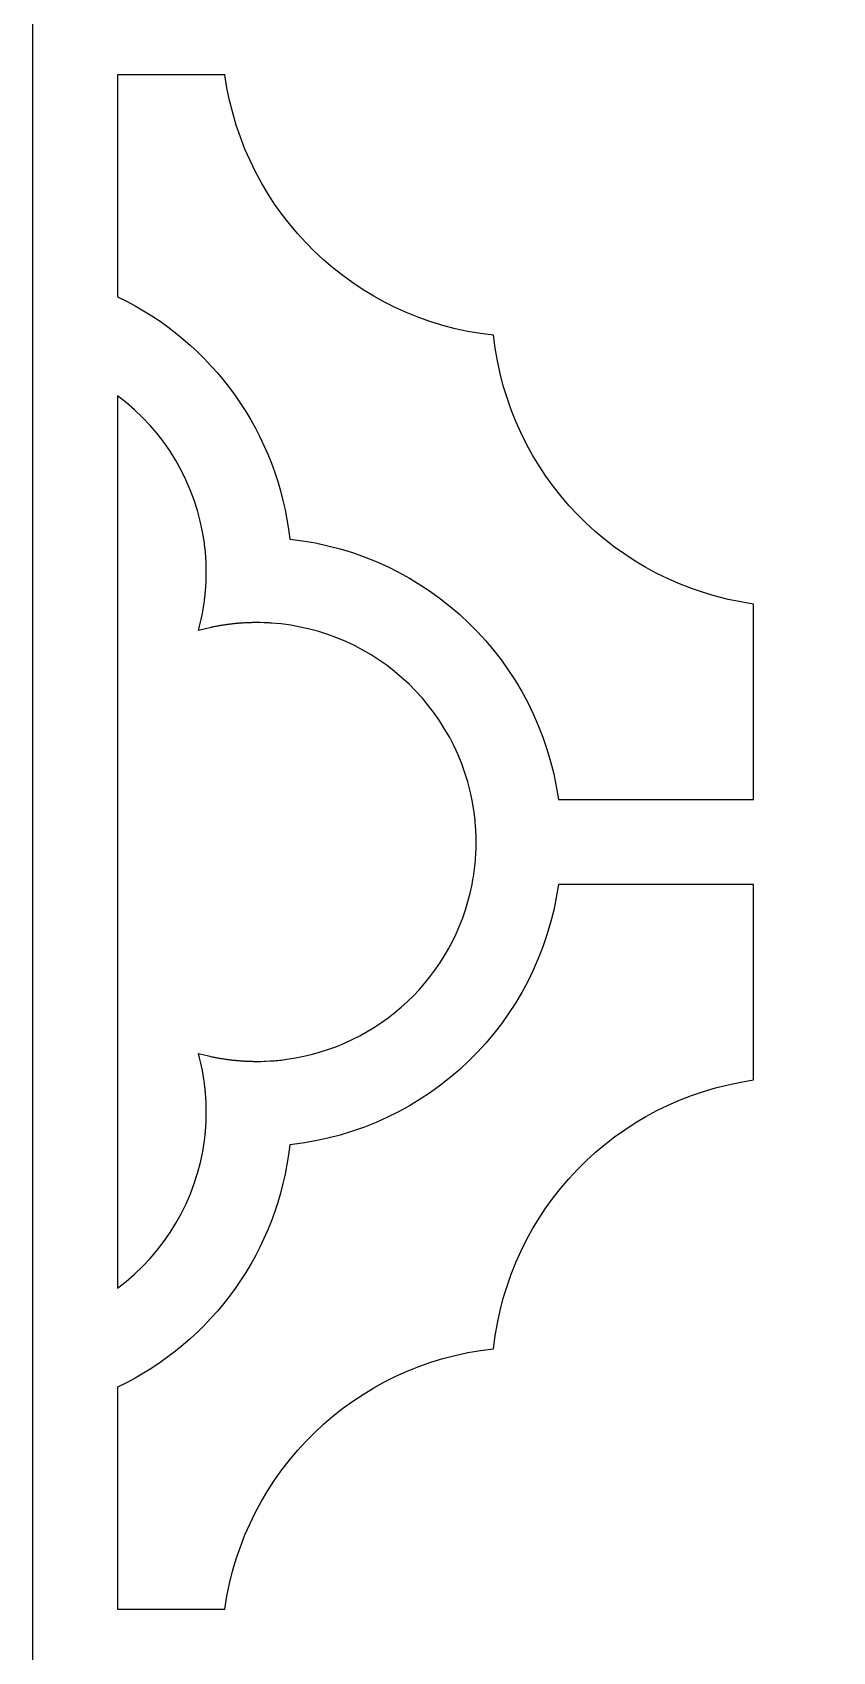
# Model space of a CAD drawing. Header units: centimetres. Extents: x -8.6 to 7.4, y -2.5 to 11.8.
# Drawn here: x -0.189 to 1.081, y 2.096 to 4.664 of the extents above; entities that cross this region are included whole.
import ezdxf

# ---------------------------------------------------------------- set-up
doc = ezdxf.new("R2010")
doc.units = ezdxf.units.CM
doc.header["$MEASUREMENT"] = 0
doc.layers.add('layer 1', color=7, linetype='Continuous')

msp = doc.modelspace()

# ---------------------------------------------------------------- linework, layer by layer
at = {"layer": 'layer 1', "color": 242}
for points, knots in [([(-0.18941, 11.81631), (-0.18941, 11.81631), (-0.0542, 11.81631), (-0.0542, 11.81631), (-0.0542, 11.81631), (-0.0542, 11.81631), (7.23783, 11.81631), (7.23783, 11.81631), (7.23783, 11.81631), (7.23783, 11.81631), (7.37304, 11.81631), (7.37304, 11.81631), (7.37304, 11.81631), (7.37304, 11.81631), (7.37304, 11.6811), (7.37304, 11.6811), (7.37304, 11.6811), (7.37304, 11.6811), (7.37304, -2.35212), (7.37304, -2.35212), (7.37304, -2.35212), (7.37304, -2.35212), (7.37304, -2.48733), (7.37304, -2.48733), (7.37304, -2.48733), (7.37304, -2.48733), (7.23783, -2.48733), (7.23783, -2.48733), (7.23783, -2.48733), (7.23783, -2.48733), (-0.0542, -2.48733), (-0.0542, -2.48733), (-0.0542, -2.48733), (-0.0542, -2.48733), (-0.18941, -2.48733), (-0.18941, -2.48733), (-0.18941, -2.48733), (-0.18941, -2.48733), (-0.18941, -2.35212), (-0.18941, -2.35212), (-0.18941, -2.35212), (-0.18941, -2.35212), (-0.18941, 11.6811), (-0.18941, 11.6811), (-0.18941, 11.6811), (-0.18941, 11.6811), (-0.18941, 11.81631), (-0.18941, 11.81631)], [0, 0, 0, 0, 0.0769231, 0.0769231, 0.0769231, 0.0769231, 0.1538462, 0.1538462, 0.1538462, 0.1538462, 0.2307692, 0.2307692, 0.2307692, 0.2307692, 0.3076923, 0.3076923, 0.3076923, 0.3076923, 0.3846154, 0.3846154, 0.3846154, 0.3846154, 0.4615385, 0.4615385, 0.4615385, 0.4615385, 0.5384615, 0.5384615, 0.5384615, 0.5384615, 0.6153846, 0.6153846, 0.6153846, 0.6153846, 0.6923077, 0.6923077, 0.6923077, 0.6923077, 0.7692308, 0.7692308, 0.7692308, 0.7692308, 0.8461538, 0.8461538, 0.8461538, 0.8461538, 1, 1, 1, 1]), ([(-0.0542, 4.59689), (-0.0542, 4.59689), (-0.0412, 4.59689), (-0.0412, 4.59689), (-0.0412, 4.59689), (-0.0412, 4.59689), (0.05099, 4.59689), (0.05099, 4.59689), (0.05099, 4.59689), (0.05099, 4.59689), (0.11614, 4.59689), (0.11614, 4.59689), (0.11614, 4.59689), (0.14696, 4.37771), (0.32248, 4.20758), (0.54257, 4.18404), (0.54257, 4.18404), (0.56627, 3.96397), (0.7362, 3.78826), (0.95541, 3.75762), (0.95541, 3.75762), (0.95541, 3.75762), (0.95541, 3.69234), (0.95541, 3.69234), (0.95541, 3.69234), (0.95541, 3.69234), (0.95541, 3.65906), (0.95541, 3.65906), (0.95541, 3.65906), (0.95541, 3.65906), (0.95541, 3.56051), (0.95541, 3.56051), (0.95541, 3.56051), (0.95541, 3.56051), (0.95541, 3.44769), (0.95541, 3.44769), (0.95541, 3.44769), (0.95541, 3.44769), (0.80044, 3.44769), (0.80044, 3.44769), (0.80044, 3.44769), (0.80044, 3.44769), (0.64548, 3.44769), (0.64548, 3.44769), (0.64548, 3.44769), (0.61466, 3.66688), (0.43913, 3.837), (0.21905, 3.86055), (0.21905, 3.86055), (0.2008, 4.0275), (0.09749, 4.17298), (-0.0542, 4.24506), (-0.0542, 4.24506), (-0.0542, 4.24506), (-0.0542, 4.59689), (-0.0542, 4.59689)], [0, 0, 0, 0, 0.0666667, 0.0666667, 0.0666667, 0.0666667, 0.1333333, 0.1333333, 0.1333333, 0.1333333, 0.2, 0.2, 0.2, 0.2, 0.2666667, 0.2666667, 0.2666667, 0.2666667, 0.3333333, 0.3333333, 0.3333333, 0.3333333, 0.4, 0.4, 0.4, 0.4, 0.4666667, 0.4666667, 0.4666667, 0.4666667, 0.5333333, 0.5333333, 0.5333333, 0.5333333, 0.6, 0.6, 0.6, 0.6, 0.6666667, 0.6666667, 0.6666667, 0.6666667, 0.7333333, 0.7333333, 0.7333333, 0.7333333, 0.8, 0.8, 0.8, 0.8, 0.8666667, 0.8666667, 0.8666667, 0.8666667, 1, 1, 1, 1]), ([(-0.0542, 4.08812), (0.02131, 4.03206), (0.071, 3.94782), (0.08359, 3.85463), (0.08359, 3.85463), (0.08359, 3.85463), (0.08379, 3.85318), (0.08379, 3.85318), (0.08379, 3.85318), (0.08379, 3.85318), (0.08396, 3.8517), (0.08396, 3.8517), (0.08396, 3.8517), (0.08396, 3.8517), (0.08432, 3.84875), (0.08432, 3.84875), (0.08432, 3.84875), (0.08432, 3.84875), (0.08458, 3.84654), (0.08458, 3.84654), (0.08458, 3.84654), (0.08458, 3.84654), (0.08475, 3.84508), (0.08475, 3.84508), (0.08475, 3.84508), (0.08475, 3.84508), (0.08496, 3.84285), (0.08496, 3.84285), (0.08496, 3.84285), (0.08496, 3.84285), (0.08514, 3.84095), (0.08514, 3.84095), (0.08514, 3.84095), (0.08514, 3.84095), (0.0853, 3.83916), (0.0853, 3.83916), (0.0853, 3.83916), (0.0853, 3.83916), (0.08542, 3.83765), (0.08542, 3.83765), (0.08542, 3.83765), (0.08542, 3.83765), (0.08553, 3.8364), (0.08553, 3.8364), (0.08553, 3.8364), (0.08553, 3.8364), (0.08566, 3.83468), (0.08566, 3.83468), (0.08566, 3.83468), (0.08566, 3.83468), (0.0861, 3.82799), (0.0861, 3.82799), (0.0861, 3.82799), (0.0861, 3.82799), (0.08619, 3.8265), (0.08619, 3.8265), (0.08619, 3.8265), (0.08619, 3.8265), (0.08624, 3.825), (0.08624, 3.825), (0.08624, 3.825), (0.08624, 3.825), (0.08633, 3.8235), (0.08633, 3.8235), (0.08633, 3.8235), (0.08633, 3.8235), (0.08638, 3.822), (0.08638, 3.822), (0.08638, 3.822), (0.08638, 3.822), (0.08645, 3.8198), (0.08645, 3.8198), (0.08645, 3.8198), (0.08645, 3.8198), (0.08659, 3.8148), (0.08659, 3.8148), (0.08659, 3.8148), (0.08659, 3.8148), (0.08661, 3.81293), (0.08661, 3.81293), (0.08661, 3.81293), (0.08661, 3.81293), (0.08666, 3.81066), (0.08666, 3.81066), (0.08666, 3.81066), (0.08666, 3.81066), (0.08668, 3.80843), (0.08668, 3.80843), (0.08668, 3.80843), (0.08668, 3.80843), (0.08666, 3.80691), (0.08666, 3.80691), (0.08666, 3.80691), (0.08666, 3.80691), (0.08666, 3.80541), (0.08666, 3.80541), (0.08666, 3.80541), (0.08666, 3.80541), (0.08661, 3.80391), (0.08661, 3.80391), (0.08661, 3.80391), (0.08661, 3.80391), (0.08661, 3.80242), (0.08661, 3.80242), (0.08661, 3.80242), (0.08661, 3.80242), (0.08657, 3.80091), (0.08657, 3.80091), (0.08657, 3.80091), (0.08657, 3.80091), (0.08654, 3.7994), (0.08654, 3.7994), (0.08654, 3.7994), (0.08654, 3.7994), (0.08651, 3.79791), (0.08651, 3.79791), (0.08651, 3.79791), (0.08651, 3.79791), (0.08645, 3.79641), (0.08645, 3.79641), (0.08645, 3.79641), (0.08645, 3.79641), (0.08638, 3.79492), (0.08638, 3.79492), (0.08638, 3.79492), (0.08638, 3.79492), (0.08633, 3.79341), (0.08633, 3.79341), (0.08633, 3.79341), (0.08633, 3.79341), (0.08624, 3.79192), (0.08624, 3.79192), (0.08624, 3.79192), (0.08624, 3.79192), (0.08619, 3.79044), (0.08619, 3.79044), (0.08619, 3.79044), (0.08619, 3.79044), (0.0861, 3.78894), (0.0861, 3.78894), (0.0861, 3.78894), (0.0861, 3.78894), (0.08603, 3.78746), (0.08603, 3.78746), (0.08603, 3.78746), (0.08603, 3.78746), (0.08593, 3.78597), (0.08593, 3.78597), (0.08593, 3.78597), (0.08593, 3.78597), (0.08585, 3.78451), (0.08585, 3.78451), (0.08585, 3.78451), (0.08585, 3.78451), (0.08573, 3.78301), (0.08573, 3.78301), (0.08573, 3.78301), (0.08573, 3.78301), (0.08563, 3.78155), (0.08563, 3.78155), (0.08563, 3.78155), (0.08563, 3.78155), (0.0855, 3.78004), (0.0855, 3.78004), (0.0855, 3.78004), (0.0855, 3.78004), (0.08538, 3.77859), (0.08538, 3.77859), (0.08538, 3.77859), (0.08538, 3.77859), (0.08522, 3.77708), (0.08522, 3.77708), (0.08522, 3.77708), (0.08522, 3.77708), (0.08511, 3.77563), (0.08511, 3.77563), (0.08511, 3.77563), (0.08511, 3.77563), (0.08497, 3.77417), (0.08497, 3.77417), (0.08497, 3.77417), (0.08497, 3.77417), (0.08485, 3.7727), (0.08485, 3.7727), (0.08485, 3.7727), (0.08485, 3.7727), (0.08468, 3.77123), (0.08468, 3.77123), (0.08468, 3.77123), (0.08468, 3.77123), (0.08452, 3.76978), (0.08452, 3.76978), (0.08452, 3.76978), (0.08251, 3.75147), (0.07903, 3.73336), (0.07412, 3.71561), (0.07412, 3.71561), (0.08014, 3.71724), (0.0862, 3.71872), (0.09229, 3.72005), (0.09229, 3.72005), (0.09229, 3.72005), (0.09371, 3.72038), (0.09371, 3.72038), (0.09371, 3.72038), (0.09371, 3.72038), (0.09513, 3.72067), (0.09513, 3.72067), (0.09513, 3.72067), (0.09513, 3.72067), (0.09655, 3.721), (0.09655, 3.721), (0.09655, 3.721), (0.09655, 3.721), (0.09797, 3.72126), (0.09797, 3.72126), (0.09797, 3.72126), (0.09797, 3.72126), (0.09939, 3.72155), (0.09939, 3.72155), (0.09939, 3.72155), (0.09939, 3.72155), (0.1008, 3.72181), (0.1008, 3.72181), (0.1008, 3.72181), (0.1008, 3.72181), (0.10223, 3.7221), (0.10223, 3.7221), (0.10223, 3.7221), (0.10223, 3.7221), (0.10365, 3.72234), (0.10365, 3.72234), (0.10365, 3.72234), (0.10365, 3.72234), (0.1051, 3.72263), (0.1051, 3.72263), (0.1051, 3.72263), (0.1051, 3.72263), (0.10651, 3.72286), (0.10651, 3.72286), (0.10651, 3.72286), (0.10651, 3.72286), (0.10797, 3.72314), (0.10797, 3.72314), (0.10797, 3.72314), (0.10797, 3.72314), (0.10939, 3.72336), (0.10939, 3.72336), (0.10939, 3.72336), (0.10939, 3.72336), (0.11084, 3.72359), (0.11084, 3.72359), (0.11084, 3.72359), (0.11084, 3.72359), (0.11227, 3.72383), (0.11227, 3.72383), (0.11227, 3.72383), (0.11227, 3.72383), (0.11373, 3.72407), (0.11373, 3.72407), (0.11373, 3.72407), (0.11373, 3.72407), (0.11516, 3.72427), (0.11516, 3.72427), (0.11516, 3.72427), (0.11516, 3.72427), (0.11662, 3.72451), (0.11662, 3.72451), (0.11662, 3.72451), (0.11662, 3.72451), (0.11809, 3.72471), (0.11809, 3.72471), (0.11809, 3.72471), (0.11809, 3.72471), (0.11955, 3.72494), (0.11955, 3.72494), (0.11955, 3.72494), (0.11955, 3.72494), (0.12097, 3.7251), (0.12097, 3.7251), (0.12097, 3.7251), (0.12097, 3.7251), (0.12244, 3.7253), (0.12244, 3.7253), (0.12244, 3.7253), (0.12244, 3.7253), (0.1239, 3.72547), (0.1239, 3.72547), (0.1239, 3.72547), (0.1239, 3.72547), (0.12536, 3.72567), (0.12536, 3.72567), (0.12536, 3.72567), (0.12536, 3.72567), (0.12681, 3.72583), (0.12681, 3.72583), (0.12681, 3.72583), (0.12681, 3.72583), (0.12828, 3.726), (0.12828, 3.726), (0.12828, 3.726), (0.12828, 3.726), (0.12974, 3.72617), (0.12974, 3.72617), (0.12974, 3.72617), (0.12974, 3.72617), (0.13122, 3.72633), (0.13122, 3.72633), (0.13122, 3.72633), (0.13122, 3.72633), (0.13267, 3.72646), (0.13267, 3.72646), (0.13267, 3.72646), (0.13267, 3.72646), (0.13413, 3.72661), (0.13413, 3.72661), (0.13413, 3.72661), (0.13413, 3.72661), (0.13559, 3.72672), (0.13559, 3.72672), (0.13559, 3.72672), (0.13559, 3.72672), (0.13709, 3.72687), (0.13709, 3.72687), (0.13709, 3.72687), (0.13709, 3.72687), (0.13855, 3.727), (0.13855, 3.727), (0.13855, 3.727), (0.13855, 3.727), (0.14006, 3.72711), (0.14006, 3.72711), (0.14006, 3.72711), (0.14006, 3.72711), (0.14151, 3.72722), (0.14151, 3.72722), (0.14151, 3.72722), (0.14151, 3.72722), (0.14302, 3.72735), (0.14302, 3.72735), (0.14302, 3.72735), (0.14302, 3.72735), (0.14447, 3.72742), (0.14447, 3.72742), (0.14447, 3.72742), (0.14447, 3.72742), (0.14598, 3.72752), (0.14598, 3.72752), (0.14598, 3.72752), (0.14598, 3.72752), (0.14745, 3.7276), (0.14745, 3.7276), (0.14745, 3.7276), (0.14745, 3.7276), (0.14896, 3.72769), (0.14896, 3.72769), (0.14896, 3.72769), (0.14896, 3.72769), (0.15042, 3.72774), (0.15042, 3.72774), (0.15042, 3.72774), (0.15042, 3.72774), (0.15193, 3.72781), (0.15193, 3.72781), (0.15193, 3.72781), (0.15193, 3.72781), (0.15343, 3.72787), (0.15343, 3.72787), (0.15343, 3.72787), (0.15343, 3.72787), (0.15493, 3.72795), (0.15493, 3.72795), (0.15493, 3.72795), (0.15493, 3.72795), (0.15641, 3.72799), (0.15641, 3.72799), (0.15641, 3.72799), (0.15641, 3.72799), (0.15792, 3.72804), (0.15792, 3.72804), (0.15792, 3.72804), (0.15792, 3.72804), (0.15941, 3.72807), (0.15941, 3.72807), (0.15941, 3.72807), (0.15941, 3.72807), (0.16092, 3.7281), (0.16092, 3.7281), (0.16092, 3.7281), (0.16092, 3.7281), (0.16241, 3.7281), (0.16241, 3.7281), (0.16241, 3.7281), (0.16241, 3.7281), (0.16392, 3.72814), (0.16392, 3.72814), (0.16392, 3.72814), (0.16392, 3.72814), (0.16541, 3.72814), (0.16541, 3.72814), (0.16541, 3.72814), (0.16541, 3.72814), (0.16693, 3.72816), (0.16693, 3.72816), (0.16693, 3.72816), (0.16693, 3.72816), (0.16844, 3.72814), (0.16844, 3.72814), (0.16844, 3.72814), (0.16844, 3.72814), (0.17026, 3.72813), (0.17026, 3.72813), (0.17026, 3.72813), (0.17026, 3.72813), (0.1722, 3.7281), (0.1722, 3.7281), (0.1722, 3.7281), (0.1722, 3.7281), (0.17864, 3.72794), (0.17864, 3.72794), (0.17864, 3.72794), (0.17864, 3.72794), (0.18049, 3.72786), (0.18049, 3.72786), (0.18049, 3.72786), (0.18049, 3.72786), (0.18722, 3.72754), (0.18722, 3.72754), (0.18722, 3.72754), (0.18722, 3.72754), (0.18871, 3.72744), (0.18871, 3.72744), (0.18871, 3.72744), (0.18871, 3.72744), (0.19022, 3.72736), (0.19022, 3.72736), (0.19022, 3.72736), (0.27212, 3.72163), (0.34944, 3.68724), (0.40857, 3.63029), (0.40857, 3.63029), (0.46773, 3.57331), (0.5048, 3.49716), (0.51318, 3.41545), (0.51318, 3.41545), (0.51318, 3.41545), (0.51368, 3.41016), (0.51368, 3.41016), (0.51368, 3.41016), (0.51368, 3.41016), (0.51385, 3.40805), (0.51385, 3.40805), (0.51385, 3.40805), (0.51422, 3.40324), (0.51451, 3.39843), (0.51471, 3.39361), (0.51471, 3.39361), (0.51471, 3.39361), (0.51476, 3.39201), (0.51476, 3.39201), (0.51476, 3.39201), (0.51476, 3.39201), (0.51485, 3.38985), (0.51485, 3.38985), (0.51485, 3.38985), (0.51485, 3.38985), (0.51493, 3.38678), (0.51493, 3.38678), (0.51493, 3.38678), (0.51493, 3.38678), (0.51493, 3.38553), (0.51493, 3.38553), (0.51493, 3.38553), (0.51493, 3.38553), (0.51498, 3.38338), (0.51498, 3.38338), (0.51498, 3.38338), (0.51498, 3.38338), (0.51499, 3.38119), (0.51499, 3.38119), (0.51499, 3.38119), (0.51499, 3.38119), (0.51499, 3.37904), (0.51499, 3.37904), (0.51499, 3.37904), (0.51499, 3.37904), (0.51498, 3.37689), (0.51498, 3.37689), (0.51498, 3.37689), (0.51498, 3.37689), (0.51494, 3.37516), (0.51494, 3.37516), (0.51494, 3.37516), (0.51494, 3.37516), (0.51493, 3.37364), (0.51493, 3.37364), (0.51493, 3.37364), (0.51493, 3.37364), (0.51489, 3.3715), (0.51489, 3.3715), (0.51489, 3.3715), (0.51489, 3.3715), (0.51481, 3.36931), (0.51481, 3.36931), (0.51481, 3.36931), (0.51481, 3.36931), (0.51476, 3.36784), (0.51476, 3.36784), (0.51476, 3.36784), (0.51455, 3.36228), (0.51422, 3.35671), (0.51377, 3.35116), (0.51377, 3.35116), (0.51377, 3.35116), (0.51331, 3.34584), (0.51331, 3.34584), (0.51331, 3.34584), (0.51216, 3.33467), (0.51052, 3.32356), (0.5084, 3.31253), (0.5084, 3.31253), (0.47977, 3.16689), (0.36156, 3.05548), (0.21451, 3.0353), (0.21451, 3.0353), (0.20681, 3.03424), (0.19908, 3.03344), (0.19132, 3.0329), (0.19132, 3.0329), (0.19132, 3.0329), (0.18949, 3.03278), (0.18949, 3.03278), (0.18949, 3.03278), (0.18949, 3.03278), (0.18798, 3.03269), (0.18798, 3.03269), (0.18798, 3.03269), (0.18798, 3.03269), (0.18049, 3.03233), (0.18049, 3.03233), (0.18049, 3.03233), (0.18049, 3.03233), (0.17864, 3.03224), (0.17864, 3.03224), (0.17864, 3.03224), (0.17864, 3.03224), (0.17331, 3.0321), (0.17331, 3.0321), (0.17331, 3.0321), (0.17331, 3.0321), (0.17144, 3.03208), (0.17144, 3.03208), (0.17144, 3.03208), (0.17144, 3.03208), (0.16917, 3.03204), (0.16917, 3.03204), (0.16917, 3.03204), (0.16917, 3.03204), (0.16693, 3.03201), (0.16693, 3.03201), (0.16693, 3.03201), (0.16693, 3.03201), (0.16541, 3.03204), (0.16541, 3.03204), (0.16541, 3.03204), (0.16541, 3.03204), (0.16392, 3.03204), (0.16392, 3.03204), (0.16392, 3.03204), (0.16392, 3.03204), (0.16241, 3.03208), (0.16241, 3.03208), (0.16241, 3.03208), (0.16241, 3.03208), (0.16092, 3.03208), (0.16092, 3.03208), (0.16092, 3.03208), (0.16092, 3.03208), (0.15941, 3.03213), (0.15941, 3.03213), (0.15941, 3.03213), (0.15941, 3.03213), (0.15792, 3.03215), (0.15792, 3.03215), (0.15792, 3.03215), (0.15792, 3.03215), (0.15641, 3.03219), (0.15641, 3.03219), (0.15641, 3.03219), (0.15641, 3.03219), (0.15493, 3.03223), (0.15493, 3.03223), (0.15493, 3.03223), (0.15493, 3.03223), (0.15343, 3.03231), (0.15343, 3.03231), (0.15343, 3.03231), (0.15343, 3.03231), (0.15193, 3.03236), (0.15193, 3.03236), (0.15193, 3.03236), (0.15193, 3.03236), (0.15042, 3.03245), (0.15042, 3.03245), (0.15042, 3.03245), (0.15042, 3.03245), (0.14896, 3.0325), (0.14896, 3.0325), (0.14896, 3.0325), (0.14896, 3.0325), (0.14745, 3.03258), (0.14745, 3.03258), (0.14745, 3.03258), (0.14745, 3.03258), (0.14599, 3.03267), (0.14599, 3.03267), (0.14599, 3.03267), (0.14599, 3.03267), (0.14449, 3.03275), (0.14449, 3.03275), (0.14449, 3.03275), (0.14449, 3.03275), (0.14303, 3.03284), (0.14303, 3.03284), (0.14303, 3.03284), (0.14303, 3.03284), (0.14152, 3.03295), (0.14152, 3.03295), (0.14152, 3.03295), (0.14152, 3.03295), (0.14007, 3.03307), (0.14007, 3.03307), (0.14007, 3.03307), (0.14007, 3.03307), (0.13856, 3.03319), (0.13856, 3.03319), (0.13856, 3.03319), (0.13856, 3.03319), (0.13711, 3.03331), (0.13711, 3.03331), (0.13711, 3.03331), (0.13711, 3.03331), (0.13563, 3.03346), (0.13563, 3.03346), (0.13563, 3.03346), (0.13563, 3.03346), (0.13416, 3.03358), (0.13416, 3.03358), (0.13416, 3.03358), (0.13416, 3.03358), (0.1327, 3.03373), (0.1327, 3.03373), (0.1327, 3.03373), (0.1327, 3.03373), (0.13124, 3.03386), (0.13124, 3.03386), (0.13124, 3.03386), (0.13124, 3.03386), (0.12976, 3.03401), (0.12976, 3.03401), (0.12976, 3.03401), (0.12976, 3.03401), (0.12831, 3.03417), (0.12831, 3.03417), (0.12831, 3.03417), (0.12831, 3.03417), (0.12685, 3.03435), (0.12685, 3.03435), (0.12685, 3.03435), (0.12685, 3.03435), (0.12538, 3.03451), (0.12538, 3.03451), (0.12538, 3.03451), (0.12538, 3.03451), (0.12392, 3.03471), (0.12392, 3.03471), (0.12392, 3.03471), (0.12392, 3.03471), (0.12247, 3.03488), (0.12247, 3.03488), (0.12247, 3.03488), (0.12247, 3.03488), (0.121, 3.03509), (0.121, 3.03509), (0.121, 3.03509), (0.121, 3.03509), (0.11958, 3.03525), (0.11958, 3.03525), (0.11958, 3.03525), (0.11958, 3.03525), (0.11813, 3.03548), (0.11813, 3.03548), (0.11813, 3.03548), (0.11813, 3.03548), (0.11667, 3.03568), (0.11667, 3.03568), (0.11667, 3.03568), (0.11667, 3.03568), (0.1152, 3.0359), (0.1152, 3.0359), (0.1152, 3.0359), (0.1152, 3.0359), (0.11377, 3.03611), (0.11377, 3.03611), (0.11377, 3.03611), (0.11377, 3.03611), (0.11231, 3.03636), (0.11231, 3.03636), (0.11231, 3.03636), (0.11231, 3.03636), (0.1109, 3.03658), (0.1109, 3.03658), (0.1109, 3.03658), (0.1109, 3.03658), (0.10943, 3.03683), (0.10943, 3.03683), (0.10943, 3.03683), (0.10943, 3.03683), (0.10801, 3.03705), (0.10801, 3.03705), (0.10801, 3.03705), (0.10801, 3.03705), (0.10655, 3.03731), (0.10655, 3.03731), (0.10655, 3.03731), (0.10655, 3.03731), (0.10513, 3.03756), (0.10513, 3.03756), (0.10513, 3.03756), (0.10513, 3.03756), (0.1037, 3.03784), (0.1037, 3.03784), (0.1037, 3.03784), (0.1037, 3.03784), (0.10228, 3.03809), (0.10228, 3.03809), (0.10228, 3.03809), (0.10228, 3.03809), (0.10087, 3.03837), (0.10087, 3.03837), (0.10087, 3.03837), (0.10087, 3.03837), (0.09943, 3.03864), (0.09943, 3.03864), (0.09943, 3.03864), (0.09943, 3.03864), (0.09802, 3.03892), (0.09802, 3.03892), (0.09802, 3.03892), (0.09802, 3.03892), (0.0966, 3.03919), (0.0966, 3.03919), (0.0966, 3.03919), (0.0966, 3.03919), (0.09518, 3.03952), (0.09518, 3.03952), (0.09518, 3.03952), (0.09518, 3.03952), (0.09376, 3.0398), (0.09376, 3.0398), (0.09376, 3.0398), (0.09376, 3.0398), (0.09234, 3.04012), (0.09234, 3.04012), (0.09234, 3.04012), (0.08625, 3.04145), (0.0802, 3.04294), (0.07419, 3.04458), (0.07419, 3.04458), (0.07904, 3.02682), (0.08249, 3.00871), (0.08451, 2.99041), (0.08451, 2.99041), (0.08451, 2.99041), (0.08467, 2.98896), (0.08467, 2.98896), (0.08467, 2.98896), (0.08467, 2.98896), (0.08483, 2.98748), (0.08483, 2.98748), (0.08483, 2.98748), (0.08483, 2.98748), (0.08496, 2.98602), (0.08496, 2.98602), (0.08496, 2.98602), (0.08496, 2.98602), (0.08511, 2.98456), (0.08511, 2.98456), (0.08511, 2.98456), (0.08511, 2.98456), (0.08522, 2.9831), (0.08522, 2.9831), (0.08522, 2.9831), (0.08522, 2.9831), (0.08538, 2.9816), (0.08538, 2.9816), (0.08538, 2.9816), (0.08538, 2.9816), (0.0855, 2.98013), (0.0855, 2.98013), (0.0855, 2.98013), (0.0855, 2.98013), (0.08563, 2.97864), (0.08563, 2.97864), (0.08563, 2.97864), (0.08563, 2.97864), (0.08573, 2.97718), (0.08573, 2.97718), (0.08573, 2.97718), (0.08573, 2.97718), (0.08585, 2.97567), (0.08585, 2.97567), (0.08585, 2.97567), (0.08585, 2.97567), (0.08593, 2.97422), (0.08593, 2.97422), (0.08593, 2.97422), (0.08593, 2.97422), (0.08603, 2.97271), (0.08603, 2.97271), (0.08603, 2.97271), (0.08603, 2.97271), (0.0861, 2.97124), (0.0861, 2.97124), (0.0861, 2.97124), (0.0861, 2.97124), (0.08619, 2.96974), (0.08619, 2.96974), (0.08619, 2.96974), (0.08619, 2.96974), (0.08624, 2.96827), (0.08624, 2.96827), (0.08624, 2.96827), (0.08624, 2.96827), (0.08633, 2.96676), (0.08633, 2.96676), (0.08633, 2.96676), (0.08633, 2.96676), (0.08638, 2.96527), (0.08638, 2.96527), (0.08638, 2.96527), (0.08638, 2.96527), (0.08645, 2.96376), (0.08645, 2.96376), (0.08645, 2.96376), (0.08645, 2.96376), (0.08651, 2.96228), (0.08651, 2.96228), (0.08651, 2.96228), (0.08651, 2.96228), (0.08654, 2.96078), (0.08654, 2.96078), (0.08654, 2.96078), (0.08654, 2.96078), (0.08657, 2.95928), (0.08657, 2.95928), (0.08657, 2.95928), (0.08657, 2.95928), (0.08661, 2.95777), (0.08661, 2.95777), (0.08661, 2.95777), (0.08661, 2.95777), (0.08661, 2.95627), (0.08661, 2.95627), (0.08661, 2.95627), (0.08661, 2.95627), (0.08666, 2.95477), (0.08666, 2.95477), (0.08666, 2.95477), (0.08666, 2.95477), (0.08666, 2.95327), (0.08666, 2.95327), (0.08666, 2.95327), (0.08666, 2.95327), (0.08668, 2.95176), (0.08668, 2.95176), (0.08668, 2.95176), (0.08668, 2.95176), (0.08666, 2.95026), (0.08666, 2.95026), (0.08666, 2.95026), (0.08666, 2.95026), (0.08663, 2.94844), (0.08663, 2.94844), (0.08663, 2.94844), (0.08663, 2.94844), (0.08661, 2.94649), (0.08661, 2.94649), (0.08661, 2.94649), (0.08661, 2.94649), (0.08651, 2.94142), (0.08651, 2.94142), (0.08651, 2.94142), (0.08651, 2.94142), (0.08638, 2.93818), (0.08638, 2.93818), (0.08638, 2.93818), (0.08638, 2.93818), (0.08633, 2.93669), (0.08633, 2.93669), (0.08633, 2.93669), (0.08633, 2.93669), (0.08624, 2.93518), (0.08624, 2.93518), (0.08624, 2.93518), (0.08624, 2.93518), (0.0862, 2.93387), (0.0862, 2.93387), (0.0862, 2.93387), (0.0862, 2.93387), (0.0861, 2.93219), (0.0861, 2.93219), (0.0861, 2.93219), (0.0861, 2.93219), (0.08568, 2.92568), (0.08568, 2.92568), (0.08568, 2.92568), (0.08568, 2.92568), (0.08554, 2.92401), (0.08554, 2.92401), (0.08554, 2.92401), (0.08554, 2.92401), (0.08542, 2.92253), (0.08542, 2.92253), (0.08542, 2.92253), (0.08542, 2.92253), (0.0853, 2.92103), (0.0853, 2.92103), (0.0853, 2.92103), (0.0853, 2.92103), (0.08515, 2.91956), (0.08515, 2.91956), (0.08515, 2.91956), (0.08515, 2.91956), (0.08504, 2.91814), (0.08504, 2.91814), (0.08504, 2.91814), (0.08504, 2.91814), (0.08485, 2.91605), (0.08485, 2.91605), (0.08485, 2.91605), (0.08485, 2.91605), (0.08466, 2.91438), (0.08466, 2.91438), (0.08466, 2.91438), (0.08466, 2.91438), (0.08441, 2.91217), (0.08441, 2.91217), (0.08441, 2.91217), (0.08441, 2.91217), (0.08408, 2.90948), (0.08408, 2.90948), (0.08408, 2.90948), (0.08408, 2.90948), (0.08388, 2.90775), (0.08388, 2.90775), (0.08388, 2.90775), (0.08388, 2.90775), (0.08368, 2.90628), (0.08368, 2.90628), (0.08368, 2.90628), (0.07123, 2.81284), (0.02146, 2.72836), (-0.0542, 2.67213), (-0.0542, 2.67213), (-0.0542, 2.67213), (-0.0542, 4.08812), (-0.0542, 4.08812)], [0, 0, 0, 0, 0.0041152, 0.0041152, 0.0041152, 0.0041152, 0.0082305, 0.0082305, 0.0082305, 0.0082305, 0.0123457, 0.0123457, 0.0123457, 0.0123457, 0.0164609, 0.0164609, 0.0164609, 0.0164609, 0.0205761, 0.0205761, 0.0205761, 0.0205761, 0.0246914, 0.0246914, 0.0246914, 0.0246914, 0.0288066, 0.0288066, 0.0288066, 0.0288066, 0.0329218, 0.0329218, 0.0329218, 0.0329218, 0.037037, 0.037037, 0.037037, 0.037037, 0.0411523, 0.0411523, 0.0411523, 0.0411523, 0.0452675, 0.0452675, 0.0452675, 0.0452675, 0.0493827, 0.0493827, 0.0493827, 0.0493827, 0.0534979, 0.0534979, 0.0534979, 0.0534979, 0.0576132, 0.0576132, 0.0576132, 0.0576132, 0.0617284, 0.0617284, 0.0617284, 0.0617284, 0.0658436, 0.0658436, 0.0658436, 0.0658436, 0.0699588, 0.0699588, 0.0699588, 0.0699588, 0.0740741, 0.0740741, 0.0740741, 0.0740741, 0.0781893, 0.0781893, 0.0781893, 0.0781893, 0.0823045, 0.0823045, 0.0823045, 0.0823045, 0.0864198, 0.0864198, 0.0864198, 0.0864198, 0.090535, 0.090535, 0.090535, 0.090535, 0.0946502, 0.0946502, 0.0946502, 0.0946502, 0.0987654, 0.0987654, 0.0987654, 0.0987654, 0.1028807, 0.1028807, 0.1028807, 0.1028807, 0.1069959, 0.1069959, 0.1069959, 0.1069959, 0.1111111, 0.1111111, 0.1111111, 0.1111111, 0.1152263, 0.1152263, 0.1152263, 0.1152263, 0.1193416, 0.1193416, 0.1193416, 0.1193416, 0.1234568, 0.1234568, 0.1234568, 0.1234568, 0.127572, 0.127572, 0.127572, 0.127572, 0.1316872, 0.1316872, 0.1316872, 0.1316872, 0.1358025, 0.1358025, 0.1358025, 0.1358025, 0.1399177, 0.1399177, 0.1399177, 0.1399177, 0.1440329, 0.1440329, 0.1440329, 0.1440329, 0.1481481, 0.1481481, 0.1481481, 0.1481481, 0.1522634, 0.1522634, 0.1522634, 0.1522634, 0.1563786, 0.1563786, 0.1563786, 0.1563786, 0.1604938, 0.1604938, 0.1604938, 0.1604938, 0.1646091, 0.1646091, 0.1646091, 0.1646091, 0.1687243, 0.1687243, 0.1687243, 0.1687243, 0.1728395, 0.1728395, 0.1728395, 0.1728395, 0.1769547, 0.1769547, 0.1769547, 0.1769547, 0.18107, 0.18107, 0.18107, 0.18107, 0.1851852, 0.1851852, 0.1851852, 0.1851852, 0.1893004, 0.1893004, 0.1893004, 0.1893004, 0.1934156, 0.1934156, 0.1934156, 0.1934156, 0.1975309, 0.1975309, 0.1975309, 0.1975309, 0.2016461, 0.2016461, 0.2016461, 0.2016461, 0.2057613, 0.2057613, 0.2057613, 0.2057613, 0.2098765, 0.2098765, 0.2098765, 0.2098765, 0.2139918, 0.2139918, 0.2139918, 0.2139918, 0.218107, 0.218107, 0.218107, 0.218107, 0.2222222, 0.2222222, 0.2222222, 0.2222222, 0.2263374, 0.2263374, 0.2263374, 0.2263374, 0.2304527, 0.2304527, 0.2304527, 0.2304527, 0.2345679, 0.2345679, 0.2345679, 0.2345679, 0.2386831, 0.2386831, 0.2386831, 0.2386831, 0.2427984, 0.2427984, 0.2427984, 0.2427984, 0.2469136, 0.2469136, 0.2469136, 0.2469136, 0.2510288, 0.2510288, 0.2510288, 0.2510288, 0.255144, 0.255144, 0.255144, 0.255144, 0.2592593, 0.2592593, 0.2592593, 0.2592593, 0.2633745, 0.2633745, 0.2633745, 0.2633745, 0.2674897, 0.2674897, 0.2674897, 0.2674897, 0.2716049, 0.2716049, 0.2716049, 0.2716049, 0.2757202, 0.2757202, 0.2757202, 0.2757202, 0.2798354, 0.2798354, 0.2798354, 0.2798354, 0.2839506, 0.2839506, 0.2839506, 0.2839506, 0.2880658, 0.2880658, 0.2880658, 0.2880658, 0.2921811, 0.2921811, 0.2921811, 0.2921811, 0.2962963, 0.2962963, 0.2962963, 0.2962963, 0.3004115, 0.3004115, 0.3004115, 0.3004115, 0.3045267, 0.3045267, 0.3045267, 0.3045267, 0.308642, 0.308642, 0.308642, 0.308642, 0.3127572, 0.3127572, 0.3127572, 0.3127572, 0.3168724, 0.3168724, 0.3168724, 0.3168724, 0.3209877, 0.3209877, 0.3209877, 0.3209877, 0.3251029, 0.3251029, 0.3251029, 0.3251029, 0.3292181, 0.3292181, 0.3292181, 0.3292181, 0.3333333, 0.3333333, 0.3333333, 0.3333333, 0.3374486, 0.3374486, 0.3374486, 0.3374486, 0.3415638, 0.3415638, 0.3415638, 0.3415638, 0.345679, 0.345679, 0.345679, 0.345679, 0.3497942, 0.3497942, 0.3497942, 0.3497942, 0.3539095, 0.3539095, 0.3539095, 0.3539095, 0.3580247, 0.3580247, 0.3580247, 0.3580247, 0.3621399, 0.3621399, 0.3621399, 0.3621399, 0.3662551, 0.3662551, 0.3662551, 0.3662551, 0.3703704, 0.3703704, 0.3703704, 0.3703704, 0.3744856, 0.3744856, 0.3744856, 0.3744856, 0.3786008, 0.3786008, 0.3786008, 0.3786008, 0.382716, 0.382716, 0.382716, 0.382716, 0.3868313, 0.3868313, 0.3868313, 0.3868313, 0.3909465, 0.3909465, 0.3909465, 0.3909465, 0.3950617, 0.3950617, 0.3950617, 0.3950617, 0.399177, 0.399177, 0.399177, 0.399177, 0.4032922, 0.4032922, 0.4032922, 0.4032922, 0.4074074, 0.4074074, 0.4074074, 0.4074074, 0.4115226, 0.4115226, 0.4115226, 0.4115226, 0.4156379, 0.4156379, 0.4156379, 0.4156379, 0.4197531, 0.4197531, 0.4197531, 0.4197531, 0.4238683, 0.4238683, 0.4238683, 0.4238683, 0.4279835, 0.4279835, 0.4279835, 0.4279835, 0.4320988, 0.4320988, 0.4320988, 0.4320988, 0.436214, 0.436214, 0.436214, 0.436214, 0.4403292, 0.4403292, 0.4403292, 0.4403292, 0.4444444, 0.4444444, 0.4444444, 0.4444444, 0.4485597, 0.4485597, 0.4485597, 0.4485597, 0.4526749, 0.4526749, 0.4526749, 0.4526749, 0.4567901, 0.4567901, 0.4567901, 0.4567901, 0.4609053, 0.4609053, 0.4609053, 0.4609053, 0.4650206, 0.4650206, 0.4650206, 0.4650206, 0.4691358, 0.4691358, 0.4691358, 0.4691358, 0.473251, 0.473251, 0.473251, 0.473251, 0.4773663, 0.4773663, 0.4773663, 0.4773663, 0.4814815, 0.4814815, 0.4814815, 0.4814815, 0.4855967, 0.4855967, 0.4855967, 0.4855967, 0.4897119, 0.4897119, 0.4897119, 0.4897119, 0.4938272, 0.4938272, 0.4938272, 0.4938272, 0.4979424, 0.4979424, 0.4979424, 0.4979424, 0.5020576, 0.5020576, 0.5020576, 0.5020576, 0.5061728, 0.5061728, 0.5061728, 0.5061728, 0.5102881, 0.5102881, 0.5102881, 0.5102881, 0.5144033, 0.5144033, 0.5144033, 0.5144033, 0.5185185, 0.5185185, 0.5185185, 0.5185185, 0.5226337, 0.5226337, 0.5226337, 0.5226337, 0.526749, 0.526749, 0.526749, 0.526749, 0.5308642, 0.5308642, 0.5308642, 0.5308642, 0.5349794, 0.5349794, 0.5349794, 0.5349794, 0.5390947, 0.5390947, 0.5390947, 0.5390947, 0.5432099, 0.5432099, 0.5432099, 0.5432099, 0.5473251, 0.5473251, 0.5473251, 0.5473251, 0.5514403, 0.5514403, 0.5514403, 0.5514403, 0.5555556, 0.5555556, 0.5555556, 0.5555556, 0.5596708, 0.5596708, 0.5596708, 0.5596708, 0.563786, 0.563786, 0.563786, 0.563786, 0.5679012, 0.5679012, 0.5679012, 0.5679012, 0.5720165, 0.5720165, 0.5720165, 0.5720165, 0.5761317, 0.5761317, 0.5761317, 0.5761317, 0.5802469, 0.5802469, 0.5802469, 0.5802469, 0.5843621, 0.5843621, 0.5843621, 0.5843621, 0.5884774, 0.5884774, 0.5884774, 0.5884774, 0.5925926, 0.5925926, 0.5925926, 0.5925926, 0.5967078, 0.5967078, 0.5967078, 0.5967078, 0.600823, 0.600823, 0.600823, 0.600823, 0.6049383, 0.6049383, 0.6049383, 0.6049383, 0.6090535, 0.6090535, 0.6090535, 0.6090535, 0.6131687, 0.6131687, 0.6131687, 0.6131687, 0.617284, 0.617284, 0.617284, 0.617284, 0.6213992, 0.6213992, 0.6213992, 0.6213992, 0.6255144, 0.6255144, 0.6255144, 0.6255144, 0.6296296, 0.6296296, 0.6296296, 0.6296296, 0.6337449, 0.6337449, 0.6337449, 0.6337449, 0.6378601, 0.6378601, 0.6378601, 0.6378601, 0.6419753, 0.6419753, 0.6419753, 0.6419753, 0.6460905, 0.6460905, 0.6460905, 0.6460905, 0.6502058, 0.6502058, 0.6502058, 0.6502058, 0.654321, 0.654321, 0.654321, 0.654321, 0.6584362, 0.6584362, 0.6584362, 0.6584362, 0.6625514, 0.6625514, 0.6625514, 0.6625514, 0.6666667, 0.6666667, 0.6666667, 0.6666667, 0.6707819, 0.6707819, 0.6707819, 0.6707819, 0.6748971, 0.6748971, 0.6748971, 0.6748971, 0.6790123, 0.6790123, 0.6790123, 0.6790123, 0.6831276, 0.6831276, 0.6831276, 0.6831276, 0.6872428, 0.6872428, 0.6872428, 0.6872428, 0.691358, 0.691358, 0.691358, 0.691358, 0.6954733, 0.6954733, 0.6954733, 0.6954733, 0.6995885, 0.6995885, 0.6995885, 0.6995885, 0.7037037, 0.7037037, 0.7037037, 0.7037037, 0.7078189, 0.7078189, 0.7078189, 0.7078189, 0.7119342, 0.7119342, 0.7119342, 0.7119342, 0.7160494, 0.7160494, 0.7160494, 0.7160494, 0.7201646, 0.7201646, 0.7201646, 0.7201646, 0.7242798, 0.7242798, 0.7242798, 0.7242798, 0.7283951, 0.7283951, 0.7283951, 0.7283951, 0.7325103, 0.7325103, 0.7325103, 0.7325103, 0.7366255, 0.7366255, 0.7366255, 0.7366255, 0.7407407, 0.7407407, 0.7407407, 0.7407407, 0.744856, 0.744856, 0.744856, 0.744856, 0.7489712, 0.7489712, 0.7489712, 0.7489712, 0.7530864, 0.7530864, 0.7530864, 0.7530864, 0.7572016, 0.7572016, 0.7572016, 0.7572016, 0.7613169, 0.7613169, 0.7613169, 0.7613169, 0.7654321, 0.7654321, 0.7654321, 0.7654321, 0.7695473, 0.7695473, 0.7695473, 0.7695473, 0.7736626, 0.7736626, 0.7736626, 0.7736626, 0.7777778, 0.7777778, 0.7777778, 0.7777778, 0.781893, 0.781893, 0.781893, 0.781893, 0.7860082, 0.7860082, 0.7860082, 0.7860082, 0.7901235, 0.7901235, 0.7901235, 0.7901235, 0.7942387, 0.7942387, 0.7942387, 0.7942387, 0.7983539, 0.7983539, 0.7983539, 0.7983539, 0.8024691, 0.8024691, 0.8024691, 0.8024691, 0.8065844, 0.8065844, 0.8065844, 0.8065844, 0.8106996, 0.8106996, 0.8106996, 0.8106996, 0.8148148, 0.8148148, 0.8148148, 0.8148148, 0.81893, 0.81893, 0.81893, 0.81893, 0.8230453, 0.8230453, 0.8230453, 0.8230453, 0.8271605, 0.8271605, 0.8271605, 0.8271605, 0.8312757, 0.8312757, 0.8312757, 0.8312757, 0.8353909, 0.8353909, 0.8353909, 0.8353909, 0.8395062, 0.8395062, 0.8395062, 0.8395062, 0.8436214, 0.8436214, 0.8436214, 0.8436214, 0.8477366, 0.8477366, 0.8477366, 0.8477366, 0.8518519, 0.8518519, 0.8518519, 0.8518519, 0.8559671, 0.8559671, 0.8559671, 0.8559671, 0.8600823, 0.8600823, 0.8600823, 0.8600823, 0.8641975, 0.8641975, 0.8641975, 0.8641975, 0.8683128, 0.8683128, 0.8683128, 0.8683128, 0.872428, 0.872428, 0.872428, 0.872428, 0.8765432, 0.8765432, 0.8765432, 0.8765432, 0.8806584, 0.8806584, 0.8806584, 0.8806584, 0.8847737, 0.8847737, 0.8847737, 0.8847737, 0.8888889, 0.8888889, 0.8888889, 0.8888889, 0.8930041, 0.8930041, 0.8930041, 0.8930041, 0.8971193, 0.8971193, 0.8971193, 0.8971193, 0.9012346, 0.9012346, 0.9012346, 0.9012346, 0.9053498, 0.9053498, 0.9053498, 0.9053498, 0.909465, 0.909465, 0.909465, 0.909465, 0.9135802, 0.9135802, 0.9135802, 0.9135802, 0.9176955, 0.9176955, 0.9176955, 0.9176955, 0.9218107, 0.9218107, 0.9218107, 0.9218107, 0.9259259, 0.9259259, 0.9259259, 0.9259259, 0.9300412, 0.9300412, 0.9300412, 0.9300412, 0.9341564, 0.9341564, 0.9341564, 0.9341564, 0.9382716, 0.9382716, 0.9382716, 0.9382716, 0.9423868, 0.9423868, 0.9423868, 0.9423868, 0.9465021, 0.9465021, 0.9465021, 0.9465021, 0.9506173, 0.9506173, 0.9506173, 0.9506173, 0.9547325, 0.9547325, 0.9547325, 0.9547325, 0.9588477, 0.9588477, 0.9588477, 0.9588477, 0.962963, 0.962963, 0.962963, 0.962963, 0.9670782, 0.9670782, 0.9670782, 0.9670782, 0.9711934, 0.9711934, 0.9711934, 0.9711934, 0.9753086, 0.9753086, 0.9753086, 0.9753086, 0.9794239, 0.9794239, 0.9794239, 0.9794239, 0.9835391, 0.9835391, 0.9835391, 0.9835391, 0.9876543, 0.9876543, 0.9876543, 0.9876543, 0.9917695, 0.9917695, 0.9917695, 0.9917695, 1, 1, 1, 1]), ([(-0.0542, 2.51513), (0.09746, 2.58727), (0.20087, 2.73268), (0.21905, 2.89964), (0.21905, 2.89964), (0.43912, 2.92334), (0.61484, 3.09328), (0.64548, 3.3125), (0.64548, 3.3125), (0.64548, 3.3125), (0.80044, 3.3125), (0.80044, 3.3125), (0.80044, 3.3125), (0.80044, 3.3125), (0.95541, 3.3125), (0.95541, 3.3125), (0.95541, 3.3125), (0.95541, 3.3125), (0.95541, 3.19968), (0.95541, 3.19968), (0.95541, 3.19968), (0.95541, 3.19968), (0.95541, 3.1011), (0.95541, 3.1011), (0.95541, 3.1011), (0.95541, 3.1011), (0.95541, 3.06784), (0.95541, 3.06784), (0.95541, 3.06784), (0.95541, 3.06784), (0.95541, 3.00255), (0.95541, 3.00255), (0.95541, 3.00255), (0.73623, 2.97175), (0.5661, 2.79622), (0.54257, 2.57614), (0.54257, 2.57614), (0.3225, 2.55242), (0.14679, 2.38249), (0.11614, 2.16328), (0.11614, 2.16328), (0.11614, 2.16328), (0.05099, 2.16328), (0.05099, 2.16328), (0.05099, 2.16328), (0.05099, 2.16328), (-0.0412, 2.16328), (-0.0412, 2.16328), (-0.0412, 2.16328), (-0.0412, 2.16328), (-0.0542, 2.16328), (-0.0542, 2.16328), (-0.0542, 2.16328), (-0.0542, 2.16328), (-0.0542, 2.51513), (-0.0542, 2.51513), (-0.0542, 2.51513), (-0.0542, 2.51513), (-0.0542, 2.51513), (-0.0542, 2.51513)], [0, 0, 0, 0, 0.0625, 0.0625, 0.0625, 0.0625, 0.125, 0.125, 0.125, 0.125, 0.1875, 0.1875, 0.1875, 0.1875, 0.25, 0.25, 0.25, 0.25, 0.3125, 0.3125, 0.3125, 0.3125, 0.375, 0.375, 0.375, 0.375, 0.4375, 0.4375, 0.4375, 0.4375, 0.5, 0.5, 0.5, 0.5, 0.5625, 0.5625, 0.5625, 0.5625, 0.625, 0.625, 0.625, 0.625, 0.6875, 0.6875, 0.6875, 0.6875, 0.75, 0.75, 0.75, 0.75, 0.8125, 0.8125, 0.8125, 0.8125, 0.875, 0.875, 0.875, 0.875, 1, 1, 1, 1])]:
    msp.add_open_spline(points, degree=3, knots=knots, dxfattribs=at)

doc.saveas('drawing.dxf')
